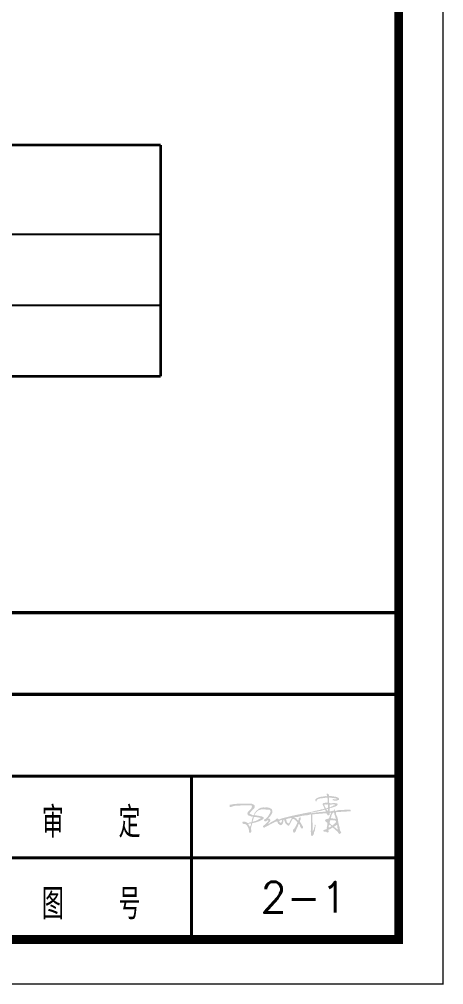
# Model space of a CAD drawing. Header units: millimetres. Extents: x 988 to 1408, y 353 to 650.
# Drawn here: x 1360.4 to 1408.2, y 353.3 to 461.9 of the extents above; entities that cross this region are included whole.
import ezdxf

# ---------------------------------------------------------------- set-up
doc = ezdxf.new("R2010")
doc.units = ezdxf.units.MM
doc.layers.add('不打印', color=7, linetype='Continuous', plot=False)
doc.layers.add('地质-图框', color=7, linetype='Continuous')
doc.layers.add('地质-标注栏', color=7, linetype='Continuous')
doc.styles.get("Standard").update_dxf_attribs({"font": 'txt', "bigfont": 'gbcbig.shx'})

msp = doc.modelspace()

# ---------------------------------------------------------------- hatches: boundary and pattern name
h = msp.add_hatch(color=256)
edge = h.paths.add_edge_path(flags=16)
edge.add_spline(control_points=[(1389.67, 371.7), (1389.66, 371.68), (1389.66, 371.62), (1389.71, 371.58), (1389.77, 371.54), (1389.82, 371.53), (1389.89, 371.54), (1389.9, 371.61), (1389.94, 371.66), (1389.96, 371.72), (1389.98, 371.77), (1389.96, 371.83), (1389.89, 371.83), (1389.82, 371.81), (1389.75, 371.8), (1389.73, 371.73), (1389.67, 371.74), (1389.67, 371.72), (1389.67, 371.7), (1389.67, 371.7)], knot_values=[0, 0, 0, 0, 1.094844, 2.010583, 2.936971, 3.772058, 4.559337, 5.371692, 6.406572, 7.298431, 8.125414, 8.707814, 9.723429, 10.914867, 11.774738, 12.831234, 13.232699, 13.516351, 13.791121, 13.791121, 13.791121, 13.791121], degree=3, periodic=0)
edge = h.paths.add_edge_path()
edge.add_spline(control_points=[(1384.08, 373.32), (1384.08, 373.36), (1384.08, 373.44), (1384.09, 373.51), (1384.08, 373.55), (1384.14, 373.55), (1384.26, 373.57), (1384.5, 373.63), (1384.81, 373.64), (1385.08, 373.69), (1385.33, 373.69), (1385.59, 373.69), (1385.86, 373.7), (1386.16, 373.68), (1386.37, 373.69), (1386.59, 373.68), (1386.72, 373.58), (1386.89, 373.51), (1386.93, 373.33), (1386.85, 373.13), (1386.63, 373), (1386.52, 372.78), (1386.37, 372.69), (1386.33, 372.55), (1386.52, 372.47), (1386.75, 372.29), (1386.85, 372.51), (1386.91, 372.67), (1387.09, 372.87), (1387.31, 373.07), (1387.52, 373.2), (1387.79, 373.26), (1388.07, 373.23), (1388.4, 373.27), (1388.64, 373.17), (1388.84, 373.08), (1388.88, 372.87), (1388.9, 372.67), (1388.77, 372.45), (1388.64, 372.24), (1388.51, 372.11), (1388.41, 372.03), (1388.45, 371.94), (1388.56, 372.01), (1388.7, 371.84), (1388.63, 371.61), (1388.47, 371.55), (1388.44, 371.48), (1388.47, 371.38), (1388.62, 371.49), (1388.71, 371.6), (1388.89, 371.66), (1389.02, 371.74), (1389.17, 371.82), (1389.29, 371.93), (1389.43, 372.04), (1389.54, 371.98), (1389.61, 371.85), (1389.8, 371.98), (1390.21, 372.08), (1390.9, 372.27), (1391.78, 372.45), (1392.63, 372.63), (1393.32, 372.75), (1393.83, 372.9), (1394.17, 372.95), (1394.43, 373.06), (1394.61, 373.04), (1394.8, 373.12), (1394.69, 373.26), (1394.66, 373.4), (1394.55, 373.5), (1394.54, 373.64), (1394.61, 373.76), (1394.78, 373.75), (1394.93, 373.8), (1395.1, 373.75), (1395.13, 373.86), (1395.12, 374.01), (1395.09, 374.16), (1395.1, 374.39), (1394.88, 374.33), (1394.68, 374.33), (1394.45, 374.27), (1394.21, 374.26), (1394.03, 374.2), (1393.89, 374.12), (1393.85, 374.03), (1393.87, 373.95), (1393.8, 373.89), (1393.74, 373.98), (1393.73, 374.07), (1393.75, 374.24), (1393.98, 374.33), (1394.2, 374.42), (1394.46, 374.48), (1394.7, 374.47), (1394.87, 374.55), (1395.08, 374.48), (1395.03, 374.62), (1395, 374.68), (1394.99, 374.74), (1395.01, 374.82), (1395.1, 374.81), (1395.19, 374.77), (1395.28, 374.68), (1395.26, 374.59), (1395.26, 374.49), (1395.44, 374.57), (1395.61, 374.5), (1395.86, 374.48), (1396.09, 374.45), (1396.26, 374.36), (1396.39, 374.29), (1396.42, 374.18), (1396.38, 374.1), (1396.28, 374.07), (1396.14, 374.02), (1395.97, 373.99), (1395.85, 374.02), (1395.77, 374.05), (1395.68, 374.04), (1395.67, 374.12), (1395.68, 374.21), (1395.83, 374.17), (1395.95, 374.18), (1396.05, 374.18), (1396.14, 374.16), (1396.13, 374.23), (1396.01, 374.28), (1395.85, 374.3), (1395.65, 374.31), (1395.5, 374.34), (1395.39, 374.37), (1395.29, 374.38), (1395.26, 374.27), (1395.28, 374.13), (1395.29, 373.97), (1395.25, 373.82), (1395.31, 373.75), (1395.46, 373.7), (1395.71, 373.76), (1395.96, 373.72), (1396.17, 373.74), (1396.29, 373.57), (1396.07, 373.36), (1395.79, 373.31), (1395.56, 373.2), (1395.37, 373.19), (1395.33, 373.08), (1395.37, 372.98), (1395.29, 372.75), (1395.59, 372.85), (1395.73, 372.89), (1395.88, 372.91), (1395.85, 373.02), (1395.97, 373.07), (1395.89, 372.78), (1396.37, 373.02), (1396.7, 372.93), (1397.17, 373.02), (1397.46, 372.97), (1397.63, 373.02), (1397.69, 372.96), (1397.72, 372.92), (1397.71, 372.87), (1397.7, 372.82), (1397.65, 372.83), (1397.57, 372.83), (1397.41, 372.8), (1397.12, 372.79), (1396.71, 372.79), (1396.37, 372.7), (1396.06, 372.75), (1395.99, 372.48), (1396.23, 372.22), (1396.28, 371.75), (1396.35, 371.32), (1396.5, 370.93), (1396.47, 370.62), (1396.7, 370.45), (1396.55, 370.32), (1396.38, 370.22), (1396.27, 370.57), (1395.99, 370.66), (1395.85, 370.88), (1395.73, 370.93), (1395.71, 371.05), (1395.49, 370.87), (1395.39, 370.78), (1395.18, 370.77), (1395.19, 370.64), (1395.24, 370.59), (1395.24, 370.49), (1395.14, 370.44), (1395.01, 370.42), (1394.97, 370.56), (1394.83, 370.53), (1394.72, 370.53), (1394.62, 370.58), (1394.64, 370.72), (1394.8, 370.75), (1394.91, 370.79), (1395.07, 370.84), (1394.98, 371.03), (1395.07, 371.17), (1395.05, 371.33), (1395.13, 371.49), (1394.98, 371.59), (1394.86, 371.66), (1394.8, 371.84), (1394.94, 371.95), (1395.09, 371.96), (1395.27, 372), (1395.3, 372.16), (1395.38, 372.3), (1395.38, 372.44), (1395.46, 372.52), (1395.5, 372.6), (1395.44, 372.66), (1395.33, 372.66), (1395.35, 372.53), (1395.33, 372.42), (1395.19, 372.3), (1395.06, 372.43), (1395.03, 372.56), (1394.84, 372.62), (1394.49, 372.55), (1394.08, 372.53), (1393.7, 372.52), (1393.53, 372.46), (1393.4, 372.49), (1393.39, 372.4), (1393.38, 372.28), (1393.39, 372.03), (1393.41, 371.72), (1393.4, 371.33), (1393.47, 370.93), (1393.4, 370.73), (1393.42, 370.53), (1393.47, 370.58), (1393.47, 370.64), (1393.53, 370.72), (1393.57, 370.83), (1393.57, 370.96), (1393.65, 371.06), (1393.63, 371.17), (1393.66, 371.24), (1393.67, 371.33), (1393.72, 371.3), (1393.78, 371.23), (1393.71, 371.03), (1393.7, 370.81), (1393.67, 370.59), (1393.56, 370.45), (1393.58, 370.29), (1393.49, 370.15), (1393.41, 370.03), (1393.3, 370.04), (1393.24, 370.14), (1393.24, 370.29), (1393.21, 370.49), (1393.23, 370.81), (1393.22, 371.19), (1393.23, 371.76), (1393.25, 372.13), (1393.24, 372.51), (1392.95, 372.38), (1392.7, 372.37), (1392.29, 372.33), (1391.97, 372.24), (1391.65, 372.16), (1391.51, 372.16), (1391.33, 372.15), (1391.41, 372.05), (1391.54, 372.06), (1391.65, 371.93), (1391.71, 371.81), (1391.85, 371.77), (1391.83, 371.93), (1391.86, 372.03), (1391.94, 372.12), (1392.06, 372.16), (1392.11, 371.99), (1392.06, 371.85), (1391.97, 371.71), (1392.04, 371.57), (1392.14, 371.41), (1392.25, 371.23), (1392.37, 371.05), (1392.32, 370.9), (1392.2, 370.85), (1392.11, 370.94), (1392.03, 371.06), (1392.01, 371.19), (1391.96, 371.31), (1391.84, 371.48), (1391.8, 371.21), (1391.7, 371.01), (1391.56, 370.75), (1391.51, 370.51), (1391.36, 370.39), (1391.22, 370.47), (1391.22, 370.6), (1391.19, 370.72), (1391.32, 370.83), (1391.45, 370.98), (1391.54, 371.21), (1391.64, 371.38), (1391.69, 371.52), (1391.69, 371.63), (1391.54, 371.76), (1391.42, 371.9), (1391.25, 371.97), (1391.17, 371.94), (1391.03, 371.76), (1390.98, 371.53), (1390.83, 371.35), (1390.83, 371.23), (1390.71, 371.2), (1390.63, 371.23), (1390.52, 371.3), (1390.39, 371.41), (1390.32, 371.57), (1390.28, 371.68), (1390.24, 371.77), (1390.24, 371.82), (1390.25, 371.88), (1390.2, 371.87), (1390.11, 371.87), (1390.15, 371.69), (1390.09, 371.52), (1390.02, 371.34), (1389.87, 371.25), (1389.72, 371.25), (1389.64, 371.37), (1389.52, 371.44), (1389.47, 371.55), (1389.48, 371.7), (1389.26, 371.65), (1389.1, 371.59), (1388.88, 371.45), (1388.61, 371.33), (1388.32, 371.15), (1388.09, 371.07), (1387.98, 370.96), (1387.9, 370.99), (1387.85, 371.05), (1387.8, 371.17), (1387.92, 371.22), (1388.03, 371.31), (1388.16, 371.43), (1388.29, 371.55), (1388.36, 371.66), (1388.42, 371.7), (1388.46, 371.78), (1388.38, 371.84), (1388.27, 371.79), (1388.22, 371.67), (1388.09, 371.66), (1387.98, 371.71), (1387.94, 371.8), (1387.96, 371.92), (1388.11, 371.93), (1388.26, 372.1), (1388.43, 372.26), (1388.52, 372.46), (1388.63, 372.59), (1388.67, 372.74), (1388.71, 372.9), (1388.59, 372.98), (1388.42, 373.05), (1388.22, 372.99), (1388.02, 373.06), (1387.86, 373.03), (1387.68, 373.03), (1387.52, 373.01), (1387.39, 372.94), (1387.27, 372.91), (1387.2, 372.82), (1387.09, 372.73), (1386.98, 372.63), (1386.95, 372.5), (1386.89, 372.45), (1386.87, 372.34), (1387.02, 372.36), (1387.14, 372.35), (1387.29, 372.3), (1387.46, 372.31), (1387.59, 372.24), (1387.72, 372.24), (1387.81, 372.19), (1387.9, 372.17), (1387.92, 372.08), (1387.92, 372.01), (1387.85, 371.92), (1387.66, 371.82), (1387.41, 371.69), (1387.13, 371.62), (1386.92, 371.53), (1386.77, 371.52), (1386.61, 371.5), (1386.6, 371.32), (1386.54, 371.16), (1386.47, 370.94), (1386.51, 370.73), (1386.53, 370.54), (1386.46, 370.4), (1386.27, 370.37), (1386.27, 370.61), (1386.23, 370.84), (1386.13, 371.07), (1386, 371.3), (1385.8, 371.42), (1385.6, 371.38), (1385.51, 371.49), (1385.5, 371.64), (1385.63, 371.64), (1385.78, 371.65), (1385.96, 371.62), (1386.16, 371.42), (1386.34, 371.61), (1386.57, 371.57), (1386.56, 371.75), (1386.61, 371.89), (1386.64, 372.06), (1386.68, 372.15), (1386.73, 372.27), (1386.57, 372.18), (1386.46, 372.27), (1386.31, 372.32), (1386.15, 372.35), (1386.09, 372.48), (1386.08, 372.6), (1386.13, 372.77), (1386.32, 372.93), (1386.53, 373.11), (1386.57, 373.3), (1386.61, 373.48), (1386.42, 373.48), (1386.2, 373.48), (1385.86, 373.47), (1385.51, 373.51), (1385.19, 373.45), (1384.88, 373.45), (1384.57, 373.44), (1384.32, 373.32), (1384.21, 373.31), (1384.08, 373.31), (1384.08, 373.32)], knot_values=[0, 0, 0, 0, 1.976312, 3.018367, 3.269898, 3.749702, 4.834006, 9.62362, 13.452743, 18.627688, 21.612948, 24.346242, 29.741381, 33.302581, 37.366558, 39.173731, 42.502539, 44.546889, 46.627753, 49.567369, 53.604173, 57.284866, 59.75768, 61.074803, 62.326696, 67.979375, 69.132216, 71.889253, 75.683349, 80.376133, 84.739519, 86.490853, 92.234156, 97.068019, 100.429757, 103.693796, 105.598345, 109.17742, 112.023186, 116.60901, 119.542734, 120.725083, 121.411546, 123.11809, 124.588039, 129.410696, 130.720715, 131.927345, 132.512105, 134.442431, 137.229942, 139.767682, 141.969606, 144.264473, 147.202208, 149.156303, 150.995179, 151.77243, 155.250043, 157.768724, 171.532936, 185.086132, 197.290427, 209.084545, 215.623844, 220.562481, 223.780967, 227.404624, 228.938971, 231.18602, 232.99334, 235.279714, 237.39077, 238.413247, 240.945245, 243.852354, 245.95977, 246.754168, 248.413036, 252.429649, 254.024041, 256.622344, 259.532533, 263.465936, 266.597203, 270.043433, 271.790493, 273.165009, 274.278271, 275.155617, 275.96863, 278.137574, 279.489418, 282.933465, 287.218074, 290.631735, 294.43893, 297.066035, 299.279555, 300.631477, 301.741743, 302.480205, 303.51679, 304.510579, 305.744526, 308.045667, 309.10708, 309.738011, 311.721468, 314.587144, 318.560317, 321.978382, 324.929444, 326.726307, 328.375842, 329.212915, 330.25815, 332.912487, 335.737852, 337.322197, 338.464063, 339.540303, 340.517248, 341.291475, 343.24226, 345.424661, 346.906066, 347.790693, 348.283761, 349.37956, 352.817893, 355.786154, 358.093634, 359.322049, 360.782347, 361.645093, 363.565636, 367.250663, 368.807935, 369.801923, 370.698936, 375.382624, 380.290659, 382.057817, 384.048911, 387.541174, 392.467198, 396.884683, 398.870852, 399.463262, 401.525914, 403.50169, 407.635898, 409.387035, 411.233271, 412.280452, 413.20357, 415.190434, 419.044115, 426.82695, 433.696307, 438.234604, 439.880328, 440.5342, 441.546128, 442.183141, 442.753004, 443.168649, 444.25252, 446.435187, 449.787888, 457.012911, 463.817808, 466.622312, 467.653782, 474.772731, 480.221843, 487.75307, 493.758919, 498.268061, 500.770469, 503.126663, 504.93944, 508.215227, 514.602973, 517.725651, 519.162893, 519.653701, 522.57407, 525.985365, 528.091346, 529.420767, 530.44176, 531.074818, 533.51958, 534.412854, 536.192404, 538.038156, 539.769774, 540.822907, 542.444399, 544.691107, 546.792547, 548.016807, 551.031041, 552.848139, 555.141276, 557.888754, 559.117839, 562.162851, 564.274516, 565.814007, 568.969099, 570.805367, 573.405532, 575.322644, 577.850069, 578.932876, 580.303886, 580.965396, 582.395387, 583.584192, 585.599442, 587.646145, 589.914983, 591.789159, 593.27422, 597.94608, 607.063846, 611.402782, 614.073872, 615.321987, 615.878503, 617.519975, 620.919802, 626.227157, 631.278458, 637.955565, 642.446505, 643.232821, 643.760483, 644.456326, 646.177092, 647.742257, 649.719808, 651.636288, 652.979528, 654.238301, 655.194152, 655.659487, 656.394987, 659.092563, 663.591374, 666.73103, 668.397875, 670.738048, 673.250698, 675.453964, 676.439317, 677.660828, 679.829027, 683.261807, 686.437325, 693.520123, 699.871158, 710.80178, 711.665262, 714.371367, 719.852061, 724.798696, 731.582425, 735.049173, 737.977924, 739.413207, 740.181114, 742.294893, 744.847896, 747.080249, 748.01495, 749.656081, 751.744516, 753.156469, 754.723524, 756.064382, 759.453584, 761.036376, 762.882106, 765.701193, 769.323154, 772.347842, 774.172791, 775.585183, 777.013936, 779.293074, 781.697647, 782.695741, 785.087573, 787.226283, 790.776274, 796.031545, 799.610519, 801.573474, 803.326881, 805.300637, 806.912735, 808.495868, 812.035945, 815.779267, 818.869602, 820.811829, 822.125877, 823.541907, 828.940789, 830.302191, 831.031036, 832.606796, 840.023967, 840.684534, 842.883131, 844.244533, 845.363175, 846.535711, 849.926761, 852.286909, 854.171399, 855.113645, 856.128269, 856.673621, 857.147526, 858.050728, 860.090115, 862.716938, 866.384136, 867.936357, 870.065038, 872.061231, 873.982345, 875.67185, 877.131449, 879.445427, 882.719542, 885.677448, 890.574174, 895.673374, 900.269723, 901.080783, 902.0814, 903.195863, 904.760709, 906.51745, 907.912156, 911.149921, 913.959999, 915.505406, 916.565642, 917.656816, 918.348052, 920.340725, 921.570186, 923.703426, 925.112377, 926.520541, 927.902372, 929.517787, 932.398315, 937.179688, 939.59686, 942.195605, 944.091548, 946.864224, 947.8244, 950.291283, 954.566441, 955.923755, 959.676397, 961.5313, 963.693704, 966.5664, 967.727809, 969.03891, 971.169049, 973.960761, 975.413252, 976.517354, 977.539594, 979.222904, 980.846563, 983.344484, 985.952933, 988.091281, 989.728729, 991.182119, 992.528204, 993.655163, 994.585274, 995.88215, 998.258073, 1003.821633, 1008.058251, 1010.833525, 1013.583601, 1014.67668, 1017.228742, 1019.702485, 1022.748285, 1026.782974, 1029.033757, 1031.10648, 1032.665939, 1035.775685, 1038.774974, 1043.505154, 1046.495812, 1049.996333, 1053.115253, 1054.040804, 1056.294707, 1057.620278, 1059.043068, 1062.953747, 1065.090649, 1070.123473, 1071.433068, 1073.272203, 1075.944948, 1078.502315, 1080.15249, 1081.014965, 1082.574426, 1084.823859, 1086.961129, 1089.405106, 1091.419354, 1092.609896, 1094.709199, 1098.735043, 1103.263313, 1105.737056, 1107.750914, 1109.564562, 1112.173013, 1118.219875, 1124.030812, 1127.369626, 1132.591904, 1137.489058, 1140.639116, 1143.742249, 1144.231568, 1144.231568, 1144.231568, 1144.231568], degree=3, periodic=0)
edge = h.paths.add_edge_path(flags=16)
edge.add_spline(control_points=[(1390.44, 371.88), (1390.46, 371.84), (1390.49, 371.75), (1390.5, 371.64), (1390.57, 371.54), (1390.64, 371.46), (1390.74, 371.47), (1390.82, 371.54), (1390.86, 371.65), (1390.9, 371.76), (1390.96, 371.85), (1391, 371.92), (1391.04, 371.97), (1391.07, 372.03), (1391.02, 372.1), (1390.89, 372.04), (1390.74, 372.03), (1390.61, 371.97), (1390.5, 371.96), (1390.43, 371.93), (1390.43, 371.89), (1390.44, 371.88)], knot_values=[0, 0, 0, 0, 2.065977, 3.778019, 5.026363, 7.020016, 7.991516, 9.334166, 11.098954, 13.338472, 14.354147, 15.643986, 16.805999, 17.506465, 18.120776, 20.055848, 22.53053, 24.848178, 26.280873, 27.23305, 27.71727, 27.71727, 27.71727, 27.71727], degree=3, periodic=0)
edge = h.paths.add_edge_path(flags=17)
edge.add_spline(control_points=[(1394.8, 372.98), (1394.82, 372.98), (1394.86, 372.95), (1394.87, 372.89), (1394.9, 372.83), (1394.86, 372.74), (1394.65, 372.8), (1394.46, 372.72), (1394.25, 372.75), (1394.07, 372.7), (1393.85, 372.69), (1393.62, 372.66), (1393.4, 372.66), (1393.26, 372.57), (1393.17, 372.65), (1393.39, 372.72), (1393.5, 372.72), (1393.69, 372.76), (1393.86, 372.76), (1394.02, 372.82), (1394.18, 372.84), (1394.35, 372.88), (1394.51, 372.91), (1394.65, 372.96), (1394.72, 372.99), (1394.77, 372.99), (1394.79, 372.98), (1394.8, 372.98)], knot_values=[0, 0, 0, 0, 0.777686, 1.929051, 2.760418, 3.308433, 5.798843, 10.064954, 12.451385, 14.874019, 17.777373, 22.090389, 25.106741, 27.549329, 27.908396, 29.455131, 33.457187, 35.066045, 37.764147, 40.527792, 42.5051, 44.669727, 48.209364, 49.784594, 50.888217, 51.544484, 51.936834, 51.936834, 51.936834, 51.936834], degree=3, periodic=0)
edge = h.paths.add_edge_path(flags=16)
edge.add_spline(control_points=[(1395, 373.02), (1395.01, 372.99), (1395.03, 372.95), (1395.07, 372.9), (1395.13, 372.87), (1395.14, 372.95), (1395.13, 373), (1395.14, 373.06), (1395.11, 373.09), (1395.06, 373.08), (1395.03, 373.07), (1394.98, 373.05), (1395, 373.03), (1395, 373.02)], knot_values=[0, 0, 0, 0, 1.245613, 2.175218, 2.84887, 3.463701, 4.88207, 5.540711, 6.008538, 6.560514, 7.449846, 7.84399, 8.22639, 8.22639, 8.22639, 8.22639], degree=3, periodic=0)
edge = h.paths.add_edge_path(flags=16)
edge.add_spline(control_points=[(1394.78, 373.57), (1394.76, 373.56), (1394.73, 373.5), (1394.77, 373.41), (1394.83, 373.33), (1394.85, 373.25), (1394.89, 373.2), (1394.92, 373.13), (1394.99, 373.15), (1395.05, 373.16), (1395.09, 373.2), (1395.14, 373.21), (1395.14, 373.25), (1395.14, 373.35), (1395.18, 373.49), (1395.1, 373.6), (1395.01, 373.58), (1394.93, 373.57), (1394.86, 373.59), (1394.81, 373.58), (1394.78, 373.59), (1394.77, 373.57), (1394.78, 373.57), (1394.78, 373.57)], knot_values=[0, 0, 0, 0, 0.861244, 2.431031, 3.852702, 5.085635, 5.85594, 6.934384, 7.860311, 8.665001, 9.656767, 10.144616, 10.436036, 11.285115, 14.912628, 15.689596, 16.719567, 18.186906, 19.266269, 19.953127, 20.276731, 20.450871, 20.557842, 20.557842, 20.557842, 20.557842], degree=3, periodic=0)
edge = h.paths.add_edge_path(flags=16)
edge.add_spline(control_points=[(1395.33, 373.54), (1395.33, 373.5), (1395.32, 373.44), (1395.32, 373.36), (1395.32, 373.3), (1395.37, 373.28), (1395.43, 373.27), (1395.48, 373.31), (1395.54, 373.35), (1395.62, 373.38), (1395.7, 373.39), (1395.74, 373.45), (1395.8, 373.48), (1395.85, 373.5), (1395.89, 373.49), (1395.94, 373.5), (1395.9, 373.54), (1395.89, 373.62), (1395.75, 373.58), (1395.62, 373.6), (1395.51, 373.57), (1395.42, 373.58), (1395.38, 373.57), (1395.33, 373.58), (1395.33, 373.55), (1395.33, 373.54), (1395.33, 373.54)], knot_values=[0, 0, 0, 0, 1.627271, 2.564917, 3.463325, 4.107991, 4.704694, 5.809748, 6.927935, 7.926836, 9.222179, 10.242214, 11.082175, 11.993147, 12.703979, 13.04412, 13.515506, 14.375081, 16.367968, 18.130075, 20.108708, 21.275945, 21.825603, 22.498973, 22.613285, 22.934178, 22.934178, 22.934178, 22.934178], degree=3, periodic=0)
edge = h.paths.add_edge_path(flags=16)
edge.add_spline(control_points=[(1395.71, 372.64), (1395.68, 372.61), (1395.62, 372.54), (1395.57, 372.42), (1395.51, 372.31), (1395.53, 372.2), (1395.47, 372.13), (1395.46, 372.06), (1395.49, 372), (1395.58, 372.03), (1395.7, 372.02), (1395.83, 371.96), (1395.95, 372.03), (1395.99, 371.93), (1396.07, 372.02), (1395.96, 372.12), (1395.97, 372.26), (1395.9, 372.38), (1395.86, 372.49), (1395.85, 372.58), (1395.84, 372.66), (1395.79, 372.69), (1395.72, 372.69), (1395.72, 372.65), (1395.71, 372.64)], knot_values=[0, 0, 0, 0, 2.001049, 3.674502, 5.771722, 7.156147, 8.41876, 9.470853, 10.127335, 10.852845, 13.021442, 15.353893, 16.866073, 17.608889, 18.399536, 20.205357, 22.625681, 24.41842, 26.100767, 27.697592, 28.445905, 29.247463, 30.191838, 30.721959, 30.721959, 30.721959, 30.721959], degree=3, periodic=0)
edge = h.paths.add_edge_path(flags=16)
edge.add_spline(control_points=[(1395.37, 371.74), (1395.37, 371.7), (1395.35, 371.63), (1395.32, 371.51), (1395.4, 371.43), (1395.49, 371.35), (1395.57, 371.26), (1395.7, 371.22), (1395.76, 371.33), (1395.85, 371.42), (1395.97, 371.48), (1396.04, 371.58), (1396.07, 371.68), (1395.99, 371.77), (1395.88, 371.82), (1395.74, 371.79), (1395.61, 371.84), (1395.49, 371.8), (1395.42, 371.82), (1395.36, 371.79), (1395.37, 371.75), (1395.37, 371.74)], knot_values=[0, 0, 0, 0, 1.621992, 3.308842, 4.508909, 6.438784, 8.406396, 9.887104, 11.272649, 13.072815, 15.431049, 16.969104, 18.225996, 19.790057, 21.47997, 23.344688, 25.770547, 27.41792, 28.509462, 29.001281, 29.820485, 29.820485, 29.820485, 29.820485], degree=3, periodic=0)
edge = h.paths.add_edge_path(flags=16)
edge.add_spline(control_points=[(1395.29, 371.26), (1395.26, 371.25), (1395.23, 371.18), (1395.25, 371.09), (1395.23, 371.03), (1395.26, 370.99), (1395.3, 370.99), (1395.34, 371.04), (1395.41, 371.06), (1395.47, 371.09), (1395.52, 371.13), (1395.49, 371.19), (1395.45, 371.22), (1395.41, 371.25), (1395.38, 371.28), (1395.34, 371.29), (1395.3, 371.31), (1395.28, 371.29), (1395.3, 371.27), (1395.29, 371.26)], knot_values=[0, 0, 0, 0, 1.23237, 2.862046, 3.675794, 4.080594, 4.699096, 5.35691, 6.876583, 7.681133, 8.417953, 8.942195, 9.954773, 10.679344, 11.236603, 11.826958, 12.460554, 12.741244, 13.107108, 13.107108, 13.107108, 13.107108], degree=3, periodic=0)
edge = h.paths.add_edge_path(flags=16)
edge.add_spline(control_points=[(1395.91, 371.14), (1395.89, 371.13), (1395.85, 371.11), (1395.85, 371.04), (1395.93, 371.01), (1396, 370.97), (1396.06, 370.9), (1396.11, 370.85), (1396.18, 370.82), (1396.22, 370.77), (1396.28, 370.81), (1396.23, 370.88), (1396.21, 370.95), (1396.22, 371.04), (1396.19, 371.13), (1396.19, 371.21), (1396.17, 371.28), (1396.11, 371.28), (1396.08, 371.24), (1396.03, 371.21), (1395.99, 371.18), (1395.96, 371.16), (1395.93, 371.15), (1395.92, 371.15), (1395.91, 371.14)], knot_values=[0, 0, 0, 0, 1.078617, 1.584482, 2.769352, 4.19498, 5.366298, 6.581313, 7.563654, 8.507528, 8.990575, 10.154726, 11.423765, 12.462376, 13.998568, 15.210379, 16.153849, 16.746294, 17.483217, 18.246977, 18.971547, 19.662222, 19.902153, 20.241453, 20.241453, 20.241453, 20.241453], degree=3, periodic=0)
edge = h.paths.add_edge_path(flags=16)
edge.add_spline(control_points=[(1386.18, 371.33), (1386.2, 371.32), (1386.22, 371.28), (1386.25, 371.22), (1386.3, 371.16), (1386.31, 371.09), (1386.42, 371.06), (1386.35, 371.21), (1386.48, 371.21), (1386.47, 371.3), (1386.47, 371.36), (1386.48, 371.42), (1386.43, 371.46), (1386.35, 371.45), (1386.27, 371.42), (1386.19, 371.43), (1386.16, 371.37), (1386.17, 371.34), (1386.18, 371.33)], knot_values=[0, 0, 0, 0, 1.076924, 2.082744, 2.865184, 4.332782, 4.901003, 6.550431, 7.733202, 8.571799, 9.759042, 10.52869, 11.144503, 12.459715, 13.851956, 14.688205, 15.691416, 16.049705, 16.049705, 16.049705, 16.049705], degree=3, periodic=0)
edge = h.paths.add_edge_path(flags=16)
edge.add_spline(control_points=[(1386.81, 372.15), (1386.8, 372.1), (1386.76, 371.98), (1386.71, 371.82), (1386.67, 371.72), (1386.63, 371.6), (1386.82, 371.7), (1386.98, 371.72), (1387.23, 371.81), (1387.38, 371.96), (1387.53, 371.98), (1387.59, 372.12), (1387.3, 372.1), (1387.12, 372.18), (1386.95, 372.16), (1386.82, 372.2), (1386.81, 372.16), (1386.81, 372.15)], knot_values=[0, 0, 0, 0, 2.639694, 5.480822, 6.640847, 7.833901, 9.379189, 12.619169, 16.706763, 20.039631, 21.716381, 22.636913, 25.384768, 29.554076, 32.467188, 33.476001, 33.820235, 33.820235, 33.820235, 33.820235], degree=3, periodic=0)

# ---------------------------------------------------------------- linework, layer by layer
at = {"const_width": 0.345}
for points in [[(1219.24, 395.16), (1403.1, 395.16), (1403.1, 358.39), (1219.24, 358.39), (1219.24, 395.16)], [(1219.24, 395.16), (1403.1, 395.16), (1403.1, 358.39), (1219.24, 358.39), (1219.24, 395.16)], [(1219.24, 385.97), (1403.1, 385.97)], [(1219.24, 376.78), (1403.1, 376.78)], [(1379.79, 367.58), (1379.79, 376.78)], [(1219.24, 367.58), (1403.1, 367.58)], [(1242.22, 367.58), (1403.1, 367.58)], [(1379.79, 358.39), (1379.79, 367.58)]]:
    msp.add_lwpolyline(points, dxfattribs=at)
at = {"layer": '不打印', "linetype": 'Continuous', "const_width": 0.15}
msp.add_lwpolyline([(988.1, 353.39), (1408.1, 353.39), (1408.1, 650.39), (988.1, 650.39), (988.1, 353.39)], dxfattribs=at)
at = {"layer": '地质-图框', "linetype": 'Continuous', "const_width": 1}
msp.add_lwpolyline([(993.1, 358.39), (1403.1, 358.39), (1403.1, 645.39), (993.1, 645.39), (993.1, 358.39), (1403.1, 358.39)], dxfattribs=at)
at = {"layer": '地质-标注栏', "color": 7, "linetype": 'Continuous', "const_width": 0.3}
for points in [[(1019.86, 447.74), (1376.33, 447.74)], [(1376.33, 447.74), (1376.33, 421.74)], [(1019.86, 421.74), (1376.33, 421.74)]]:
    msp.add_lwpolyline(points, dxfattribs=at)
at = {"layer": '地质-标注栏', "color": 7, "linetype": 'Continuous'}
for points in [[(1019.86, 437.74), (1376.33, 437.74)], [(1019.86, 429.74), (1376.33, 429.74)]]:
    msp.add_lwpolyline(points, dxfattribs=at)

# ---------------------------------------------------------------- texts
for s, p in [('审  定', (1362.95, 369.86)), ('2-1', (1387.55, 361.42)), ('图  号', (1362.95, 360.67))]:
    msp.add_text(s, height=3.447).set_placement(p)

doc.saveas('drawing.dxf')
